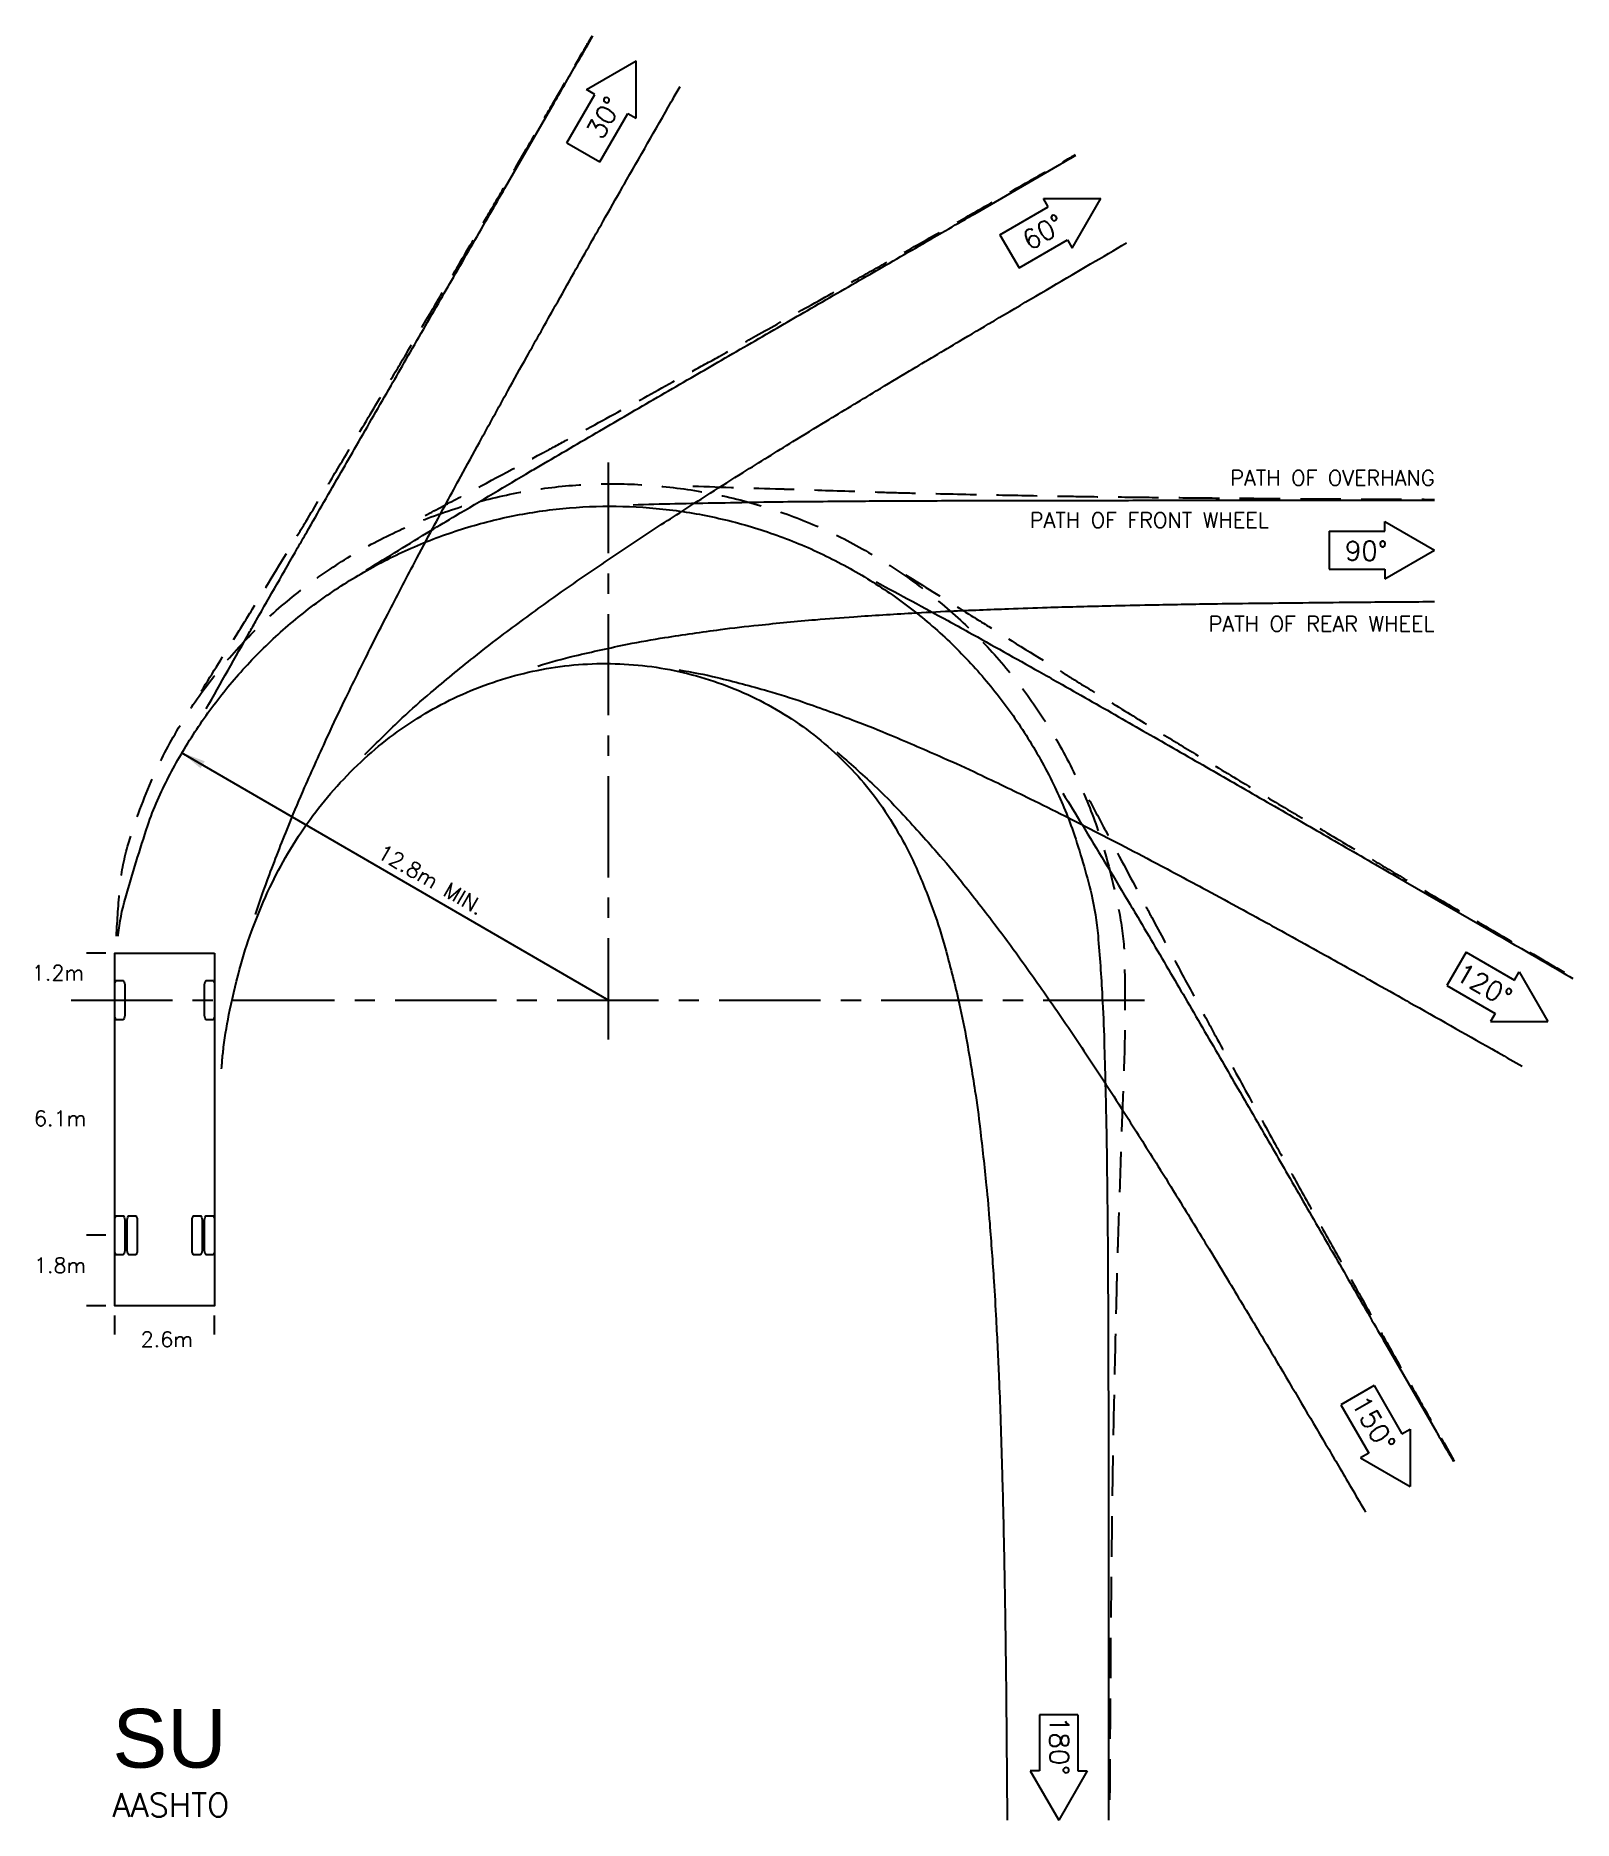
# Model space of a CAD drawing. Extents: x -14.8 to 25, y -21.3 to 25.
import ezdxf
from ezdxf.enums import TextEntityAlignment as Align

# ---------------------------------------------------------------- set-up
doc = ezdxf.new("R2010")
doc.units = 0
doc.header["$LTSCALE"] = 2.1
doc.header["$MEASUREMENT"] = 0
doc.linetypes.add('CENTER', pattern=[2, 1.25, -0.25, 0.25, -0.25])
doc.linetypes.add('DASHED', pattern=[0.75, 0.5, -0.25])
for name, color, linetype in [('DIMS', 1, 'CONTINUOUS'), ('OVERHANG', 2, 'DASHED'), ('TEXT', 4, 'CONTINUOUS'), ('VEHICLE', 7, 'CONTINUOUS'), ('WHEELS', 3, 'CONTINUOUS')]:
    doc.layers.add(name, color=color, linetype=linetype)
doc.styles.add('SANSSERIF', font='SAS_____.pfb', dxfattribs={"height": 2})
doc.styles.get("Standard").update_dxf_attribs({"font": 'ROMANS.shx', "height": 2})

msp = doc.modelspace()

# ---------------------------------------------------------------- linework, layer by layer
at = {"layer": 'DIMS', "linetype": 'CENTER'}
for p, q in [((0, -1.018), (0, 13.934)), ((-13.929, 0), (13.929, 0))]:
    msp.add_line(p, q, dxfattribs=at)
at = {"layer": 'DIMS'}
for p, q in [((-11.073, 6.421), (0, 0)), ((-13.032, 1.219), (-13.528, 1.219)), ((-13.032, -6.095), (-13.528, -6.095)), ((-13.032, -7.924), (-13.528, -7.924)), ((-12.8, -8.667), (-12.8, -8.171)), ((-10.21, -8.667), (-10.21, -8.171))]:
    msp.add_line(p, q, dxfattribs=at)
msp.add_solid([(-10.573, 6.008), (-10.466, 6.192), (-11.073, 6.421)], dxfattribs=at)
at = {"layer": 'OVERHANG', "flags": 128}
for points in [[(-10.557, 8.007, -0.00157), (-9.655, 9.45, 0.003168), (-9.21, 10.166, 0.000277), (-8.14, 11.917, 0.001157), (-7.885, 12.337, 0.000512), (-7.164, 13.533, 0.000623), (-6.574, 14.516, 0.000437), (-5.779, 15.849, 0.000684), (-5.273, 16.701, 0.000485), (-4.598, 17.843, 0.000529), (-3.982, 18.892, 0.000223), (-3.192, 20.239, 0.000355), (-2.697, 21.086, 0.000138), (-1.944, 22.379, 0.000197), (-1.417, 23.283, 0.000095), (-0.632, 24.634, 0.000068), (-0.421, 24.998, 0.000085)], [(-4.755, 12.558, 0.000949), (-3.831, 13.049, 0.000045), (-1.703, 14.184, 0.000836), (-1.589, 14.245, 0.001324), (-0.955, 14.588, 0.000525), (0.642, 15.461, 0.000431), (2.13, 16.277, 0.000868), (2.868, 16.685, 0.000905), (3.82, 17.215, 0.00068), (5.085, 17.924, 0.000316), (6.476, 18.708, 0.000535), (7.296, 19.172, 0.000289), (8.56, 19.89, 0.000387), (9.504, 20.428, 0.000151), (10.808, 21.173, 0.000219), (11.709, 21.688, 0.00003), (12.106, 21.916, 0.000166)], [(-12.754, 1.661, -0.008207), (-12.666, 2.914, -0.05023), (-12.464, 3.98, -0.030269), (-11.851, 5.669, -0.02942), (-11.19, 6.977, -0.030121), (-10.398, 8.169, -0.027878), (-9.46, 9.277, -0.027845), (-8.404, 10.275, -0.027164), (-7.218, 11.171, -0.028339), (-5.993, 11.898, -0.028113), (-4.68, 12.49, -0.027461), (-3.278, 12.942, -0.027042), (-1.826, 13.241, -0.027953), (-0.399, 13.374, -0.027595), (1.032, 13.348, -0.026605), (2.505, 13.161, -0.027172), (3.956, 12.815, -0.028435), (5.298, 12.332, -0.028285), (6.58, 11.699, -0.027155), (7.834, 10.897, -0.026328), (8.988, 9.97, -0.02712), (10.006, 8.956, -0.027858), (10.915, 7.827, -0.027482), (11.704, 6.587, -0.027451), (12.374, 5.226, -0.029682), (12.846, 3.905, -0.025218), (13.264, 2.143, -0.041134), (13.376, 1.037, -0.005469), (13.387, -0.526, -0.007938), (13.366, -1.602, -0.000318), (13.303, -3.345, 0.000694), (13.275, -4.142, 0.000128), (13.201, -6.345, 0.000837), (13.191, -6.682, 0.001324), (13.171, -7.403, 0.000525), (13.128, -9.221, 0.000431), (13.091, -10.919, 0.000869), (13.075, -11.761, 0.000906), (13.058, -12.85, 0.00068), (13.04, -14.301, 0.000316), (13.023, -15.918, 0.000555), (13.015, -16.84, 0.00027), (13.005, -18.214, 0.000318), (12.998, -19.38, 0.000166), (12.99, -21.012, 0.000086), (12.989, -21.259, 0.000128)], [(2.19, 13.322, -0.000024), (4.468, 13.251, -0.000207), (4.73, 13.243, -0.000475), (6.327, 13.19, 0.000806), (7.27, 13.16, 0.001756), (8.059, 13.139, 0.000792), (9.809, 13.1, 0.000537), (11.42, 13.069, 0.000932), (12.349, 13.054, 0.000603), (13.621, 13.037, 0.000606), (14.889, 13.023, 0.000255), (16.416, 13.009, 0.000385), (17.428, 13.001, 0.000262), (18.983, 12.991, 0.000413), (19.968, 12.986, 0.000173), (21.309, 12.98, 0.000018), (21.416, 12.98, 0.000075)], [(7.698, 11.027, -0.000028), (9.112, 10.147, 0.000054), (9.858, 9.683, 0.000002), (11.762, 8.499, 0.000018), (12.018, 8.339, 0.000971), (13.011, 7.725, 0.000824), (14.184, 7.005, 0.001218), (15.139, 6.423, 0.000957), (16.36, 5.688, 0.000506), (17.605, 4.942, 0.000672), (18.543, 4.384, 0.000407), (19.846, 3.612, 0.0006), (20.731, 3.089, 0.000286), (21.923, 2.39, 0.00034), (22.925, 1.803, 0.000174), (24.329, 0.982, 0.000282), (25.011, 0.585, 0.00014)], [(12.456, 5.195, -0.000458), (12.889, 4.385, -0.000051), (13.827, 2.622, 0.000188), (14.084, 2.139, 0.000663), (14.749, 0.896, 0.000823), (15.287, -0.103, 0.00129), (15.733, -0.923, 0.000748), (16.508, -2.333, 0.000521), (17.283, -3.735, 0.000886), (17.741, -4.558, 0.000587), (18.363, -5.669, 0.000588), (18.986, -6.775, 0.000252), (19.739, -8.106, 0.00038), (20.239, -8.988, 0.00025), (21.004, -10.333, 0.000389), (21.498, -11.197, 0.000105), (21.927, -11.948, 0.000191)]]:
    msp.add_lwpolyline(points, format="xyb", dxfattribs=at)
at = {"layer": 'TEXT'}
for p, q in [((-0.573, 23.6), (0.714, 24.343)), ((0.714, 22.857), (0.714, 24.343)), ((-0.358, 23.476), (-0.573, 23.6)), ((-1.083, 22.221), (-0.358, 23.476)), ((-0.225, 21.726), (0.5, 22.981)), ((0.5, 22.981), (0.714, 22.857)), ((-1.083, 22.221), (-0.225, 21.726)), ((10.147, 19.837), (11.402, 20.561)), ((11.402, 20.561), (11.278, 20.776)), ((11.278, 20.776), (12.764, 20.776)), ((12.021, 19.489), (12.764, 20.776)), ((10.147, 19.837), (10.642, 18.979)), ((10.642, 18.979), (11.897, 19.703)), ((11.897, 19.703), (12.021, 19.489)), ((18.68, 12.157), (18.68, 11.166)), ((18.68, 12.157), (20.129, 12.157)), ((20.129, 12.157), (20.129, 12.404)), ((20.129, 12.404), (21.416, 11.661)), ((20.129, 10.918), (21.416, 11.661)), ((18.68, 11.166), (20.129, 11.166)), ((20.129, 11.166), (20.129, 10.918)), ((22.23, 1.239), (21.734, 0.381)), ((22.23, 1.239), (23.484, 0.514)), ((23.484, 0.514), (23.608, 0.729)), ((23.608, 0.729), (24.351, -0.558)), ((21.734, 0.381), (22.989, -0.343)), ((22.989, -0.343), (22.865, -0.558)), ((22.865, -0.558), (24.351, -0.558)), ((19.845, -9.991), (18.987, -10.486)), ((19.845, -9.991), (20.569, -11.246)), ((18.987, -10.486), (19.712, -11.741)), ((20.569, -11.246), (20.784, -11.122)), ((20.784, -11.122), (20.784, -12.608)), ((19.712, -11.741), (19.497, -11.865)), ((19.497, -11.865), (20.784, -12.608)), ((12.165, -18.524), (11.174, -18.524)), ((11.174, -18.524), (11.174, -19.973)), ((12.165, -18.524), (12.165, -19.973)), ((11.174, -19.973), (10.927, -19.973)), ((10.927, -19.973), (11.67, -21.259)), ((12.412, -19.973), (11.67, -21.259)), ((12.165, -19.973), (12.412, -19.973))]:
    msp.add_line(p, q, dxfattribs=at)
at = {"layer": 'VEHICLE'}
msp.add_lwpolyline([(-10.21, 1.219), (-10.21, -7.924), (-12.8, -7.924), (-12.8, 1.219)], close=True, dxfattribs=at)
for points in [[(-12.536, -0.366, -0.14), (-12.569, -0.502, -0.24), (-12.587, -0.508), (-12.749, -0.508, -0.24), (-12.768, -0.502, -0.14), (-12.8, -0.366), (-12.8, 0.366, -0.14), (-12.768, 0.502, -0.24), (-12.749, 0.508), (-12.587, 0.508, -0.24), (-12.569, 0.502, -0.14), (-12.536, 0.366)], [(-10.21, -0.366, -0.14), (-10.242, -0.502, -0.24), (-10.261, -0.508), (-10.423, -0.508, -0.24), (-10.441, -0.502, -0.14), (-10.474, -0.366), (-10.474, 0.366, -0.14), (-10.441, 0.502, -0.24), (-10.423, 0.508), (-10.261, 0.508, -0.24), (-10.242, 0.502, -0.14), (-10.21, 0.366)], [(-12.8, -5.73, -0.14), (-12.768, -5.594, -0.24), (-12.749, -5.588), (-12.587, -5.588, -0.24), (-12.569, -5.594, -0.14), (-12.536, -5.73), (-12.536, -6.461, -0.14), (-12.569, -6.597, -0.24), (-12.587, -6.603), (-12.749, -6.603, -0.24), (-12.768, -6.597, -0.14), (-12.8, -6.461)], [(-12.479, -5.73, -0.14), (-12.446, -5.594, -0.24), (-12.428, -5.588), (-12.265, -5.588, -0.24), (-12.247, -5.594, -0.14), (-12.215, -5.73), (-12.215, -6.461, -0.14), (-12.247, -6.597, -0.24), (-12.265, -6.603), (-12.428, -6.603, -0.24), (-12.446, -6.597, -0.14), (-12.479, -6.461)], [(-10.795, -5.73, -0.14), (-10.763, -5.594, -0.24), (-10.745, -5.588), (-10.582, -5.588, -0.24), (-10.564, -5.594, -0.14), (-10.531, -5.73), (-10.531, -6.461, -0.14), (-10.564, -6.597, -0.24), (-10.582, -6.603), (-10.745, -6.603, -0.24), (-10.763, -6.597, -0.14), (-10.795, -6.461)], [(-10.474, -5.73, -0.14), (-10.441, -5.594, -0.24), (-10.423, -5.588), (-10.261, -5.588, -0.24), (-10.242, -5.594, -0.14), (-10.21, -5.73), (-10.21, -6.461, -0.14), (-10.242, -6.597, -0.24), (-10.261, -6.603), (-10.423, -6.603, -0.24), (-10.441, -6.597, -0.14), (-10.474, -6.461)]]:
    msp.add_lwpolyline(points, format="xyb", close=True, dxfattribs=at)
at = {"layer": 'WHEELS', "flags": 128}
for points in [[(-10.427, 7.549, -0.000178), (-9.296, 9.552, -0.001163), (-9.122, 9.859, -0.000106), (-8.058, 11.72, -0.000478), (-7.822, 12.131, -0.000095), (-6.928, 13.687, -0.000213), (-6.53, 14.379, -0.000041), (-5.637, 15.928, -0.000094), (-5.244, 16.611, -0.000018), (-4.353, 18.156, -0.000041), (-3.963, 18.832, -0.000008), (-3.073, 20.374, -0.000018), (-2.684, 21.047), (-1.408, 23.257, -0.000009), (-1.103, 23.786, -0.000004), (-0.408, 24.99)], [(-9.149, 2.219, -0.012285), (-8.79, 3.245, -0.005663), (-8.264, 4.592, -0.008233), (-7.877, 5.509, -0.003673), (-7.267, 6.862, -0.005464), (-6.84, 7.763, -0.002409), (-6.176, 9.112, -0.003615), (-5.723, 10.005, -0.001584), (-5.023, 11.348, -0.002387), (-4.552, 12.235, -0.001043), (-3.829, 13.574, -0.001577), (-3.347, 14.457, -0.000685), (-2.609, 15.793, -0.001039), (-2.119, 16.672, -0.000448), (-1.378, 17.994, -0.00068), (-0.889, 18.862, -0.000302), (-0.137, 20.19, -0.000454), (0.366, 21.074, -0.000199), (0.403, 21.139, -0.000006), (1.627, 23.283, -0.000424), (1.657, 23.337, -0.000066), (1.856, 23.684)], [(-6.279, 11.144, -0.001137), (-4.611, 12.166, -0.002939), (-3.962, 12.555, -0.000217), (-2.018, 13.707, -0.001226), (-1.673, 13.91, -0.000258), (-0.123, 14.816, -0.000561), (0.59, 15.231, -0.000112), (2.14, 16.131, -0.000251), (2.833, 16.533, -0.000049), (4.38, 17.428, -0.000111), (5.063, 17.823, -0.000021), (6.605, 18.714, -0.000049), (7.282, 19.105, -0.000009), (8.822, 19.995, -0.000021), (9.495, 20.383), (11.703, 21.659, -0.000011), (11.759, 21.691, -0.000002), (12.116, 21.897)], [(-6.316, 6.364, -0.009707), (-5.344, 7.313, -0.013323), (-4.605, 7.971, -0.006143), (-3.494, 8.885, -0.00893), (-2.711, 9.49, -0.004002), (-1.52, 10.363, -0.005936), (-0.706, 10.935, -0.002624), (0.534, 11.775, -0.00393), (1.37, 12.325, -0.001725), (2.64, 13.141, -0.002598), (3.489, 13.676, -0.001136), (4.779, 14.476, -0.001717), (5.636, 15, -0.000748), (6.94, 15.789, -0.001132), (7.802, 16.307, -0.00049), (9.103, 17.082, -0.000743), (9.962, 17.59, -0.00033), (9.996, 17.611, -0.000005), (12.153, 18.88, -0.000706), (12.497, 19.082, -0.000262), (13.428, 19.625)], [(0.636, 12.837, -0.00524), (1.722, 12.869, -0.000341), (4.031, 12.912, -0.002047), (4.415, 12.918, -0.00041), (6.259, 12.934, -0.000944), (7.06, 12.939, -0.000195), (8.855, 12.947, -0.000428), (9.671, 12.949, -0.000085), (11.461, 12.952, -0.000191), (12.257, 12.953, -0.000037), (14.042, 12.955, -0.000084), (14.828, 12.955, -0.000016), (16.609, 12.956, -0.000037), (17.388, 12.956), (19.942, 12.956, -0.000019), (20.337, 12.956, -0.000007), (21.416, 12.956)], [(-12.713, 1.661, -0.000529), (-12.709, 1.694, -0.043235), (-12.522, 2.646, -0.009165), (-11.943, 4.523, -0.025805), (-11.692, 5.174, -0.026366), (-11.079, 6.37, -0.025942), (-10.333, 7.514, -0.026701), (-9.477, 8.566, -0.026267), (-8.498, 9.538, -0.026914), (-7.43, 10.393, -0.026569), (-6.263, 11.139, -0.02706), (-5.032, 11.751, -0.026806), (-3.729, 12.232, -0.027163), (-2.39, 12.568, -0.026981), (-1.014, 12.758, -0.027235), (0.37, 12.798, -0.027107), (1.756, 12.687, -0.027287), (3.118, 12.428, -0.027197), (4.448, 12.02, -0.027324), (5.723, 11.471, -0.02726), (6.934, 10.785, -0.027349), (8.061, 9.973, -0.027305), (9.094, 9.041, -0.027368), (10.018, 8.002, -0.027337), (10.825, 6.868, -0.02738), (11.536, 5.592, -0.030258), (12.043, 4.371, -0.024491), (12.518, 2.743, -0.038187), (12.69, 1.668, -0.00602), (12.801, 0.096, -0.008136), (12.85, -1.069, -0.000578), (12.905, -3.304, -0.002705), (12.914, -3.781, -0.000452), (12.936, -5.725, -0.001227), (12.942, -6.441, -0.000258), (12.952, -8.237, -0.000561), (12.955, -9.062, -0.000112), (12.959, -10.854, -0.000251), (12.96, -11.655, -0.000049), (12.962, -13.442, -0.000111), (12.963, -14.231, -0.000021), (12.964, -16.014, -0.000049), (12.964, -16.794), (12.964, -19.35, -0.000025), (12.964, -19.922, -0.000011), (12.965, -21.259)], [(6.938, 10.841, -0.00091), (8.799, 9.836, -0.003159), (9.333, 9.541, -0.000378), (11.162, 8.517, -0.001382), (11.662, 8.234, -0.000293), (13.225, 7.345, -0.000635), (13.946, 6.932, -0.000128), (15.503, 6.039, -0.000285), (16.201, 5.638, -0.000056), (17.752, 4.744, -0.000126), (18.437, 4.35, -0.000024), (19.984, 3.458, -0.000055), (20.662, 3.067), (22.879, 1.787, -0.000029), (23.575, 1.386, -0.000014), (24.999, 0.564)], [(-1.832, 8.659, -0.017168), (-0.868, 8.924, -0.008234), (0.494, 9.224, -0.011651), (1.464, 9.398, -0.005308), (2.903, 9.605, -0.007781), (3.888, 9.721, -0.003467), (5.366, 9.861, -0.005164), (6.361, 9.938, -0.002276), (7.861, 10.032, -0.003417), (8.861, 10.083, -0.001498), (10.373, 10.145, -0.00226), (11.376, 10.179, -0.000984), (12.896, 10.22, -0.001491), (13.9, 10.242, -0.000642), (15.411, 10.269, -0.000976), (16.405, 10.284, -0.000433), (16.436, 10.284, -0.000005), (18.938, 10.312, -0.000931), (19.761, 10.319, -0.000463), (21.416, 10.33)], [(-10.031, -1.778, -0.000183), (-10.014, -1.582, -0.010071), (-9.976, -1.223, -0.020217), (-9.813, -0.255, -0.016129), (-9.521, 0.941, -0.022152), (-9.21, 1.894, -0.019914), (-8.776, 2.921, -0.023642), (-8.31, 3.801, -0.022354), (-7.734, 4.682, -0.024732), (-7.121, 5.45, -0.023962), (-6.415, 6.178, -0.025515), (-5.673, 6.805, -0.025039), (-4.856, 7.364, -0.026073), (-4.011, 7.823, -0.02577), (-3.113, 8.197, -0.026468), (-2.197, 8.47, -0.026271), (-1.252, 8.647, -0.026747), (-0.305, 8.721, -0.026617), (0.649, 8.694, -0.026944), (1.587, 8.567, -0.026856), (2.508, 8.338, -0.027083), (3.394, 8.014, -0.027023), (4.242, 7.595, -0.02718), (5.039, 7.088, -0.027308), (5.772, 6.499, -0.02708), (6.469, 5.802, -0.029832), (7.027, 5.102, -0.024005), (7.568, 4.247, -0.026248), (7.981, 3.42, -0.016188), (8.426, 2.304, -0.019487), (8.729, 1.352, -0.009569), (9.066, 0.028, -0.013325), (9.265, -0.933, -0.006144), (9.501, -2.352, -0.008932), (9.633, -3.332, -0.004003), (9.794, -4.8, -0.005937), (9.882, -5.791, -0.002624), (9.99, -7.286, -0.003931), (10.048, -8.284, -0.001726), (10.12, -9.793, -0.002601), (10.159, -10.795, -0.001134), (10.206, -12.313, -0.001715), (10.232, -13.317, -0.000741), (10.263, -14.826, -0.001124), (10.28, -15.822, -0.000501), (10.301, -17.345, -0.000751), (10.312, -18.361, -0.000329), (10.313, -18.516, -0.000021), (10.333, -20.903, -0.00069), (10.333, -20.943, -0.000087), (10.335, -21.259)], [(1.826, 8.558, -0.020634), (2.816, 8.362, -0.010285), (4.123, 8.018, -0.014177), (5.059, 7.722, -0.006574), (6.405, 7.234, -0.009518), (7.323, 6.867, -0.004275), (8.677, 6.283, -0.006329), (9.582, 5.869, -0.002799), (10.932, 5.221, -0.00419), (11.828, 4.776, -0.001839), (13.174, 4.087, -0.002772), (14.062, 3.622, -0.001207), (15.404, 2.906, -0.001828), (16.287, 2.428, -0.000787), (17.612, 1.701, -0.001197), (18.482, 1.219, -0.00053), (19.81, 0.478, -0.000797), (20.692, -0.017, -0.000349), (20.751, -0.051, -0.00001), (22.898, -1.265, -0.000747), (23.064, -1.359, -0.000199), (23.684, -1.713)], [(5.921, 6.426, -0.012788), (6.884, 5.567, -0.016759), (7.579, 4.87, -0.007955), (8.519, 3.827, -0.011333), (9.15, 3.071, -0.005147), (10.048, 1.921, -0.007561), (10.638, 1.122, -0.003362), (11.498, -0.094, -0.005013), (12.06, -0.919, -0.002206), (12.891, -2.175, -0.003315), (13.434, -3.017, -0.001451), (14.244, -4.299, -0.002192), (14.774, -5.152, -0.000953), (15.571, -6.451, -0.001445), (16.092, -7.311, -0.000621), (16.871, -8.607, -0.000945), (17.38, -9.461, -0.000419), (17.4, -9.495, -0.000007), (18.67, -11.642, -0.000899), (18.959, -12.133, -0.000387), (19.628, -13.275)], [(11.78, 5.361, -0.004438), (12.275, 4.556, -0.000356), (13.444, 2.611, -0.00191), (13.661, 2.247, -0.000421), (14.573, 0.699, -0.000894), (15.001, -0.033, -0.000183), (15.906, -1.586, -0.000404), (16.315, -2.29, -0.00008), (17.213, -3.841, -0.00018), (17.612, -4.53, -0.000035), (18.507, -6.077, -0.000079), (18.9, -6.757, -0.000015), (19.792, -8.301, -0.000035), (20.182, -8.976), (21.46, -11.189, -0.000018), (21.552, -11.348, -0.000005), (21.905, -11.96)]]:
    msp.add_lwpolyline(points, format="xyb", dxfattribs=at)

# ---------------------------------------------------------------- texts
at = {"layer": 'TEXT'}
for s, height, rotation, p in [('30%%d', 0.4952, 60, (-0.172, 22.272)), ('60%%d', 0.4952, 30, (10.916, 19.419)), ('12.8m MIN.', 0.3962, 330, (-6.027, 3.716)), ('120%%d', 0.4952, 330, (21.913, 0.56)), ('150%%d', 0.4952, 300, (19.235, -10.437)), ('180%%d', 0.4952, 270, (11.437, -18.559))]:
    msp.add_text(s, height=height, rotation=rotation, dxfattribs=at).set_placement(p)
for s, height, p in [('PATH OF OVERHANG', 0.39619, (21.416, 13.336)), ('PATH OF FRONT WHEEL', 0.39619, (17.12, 12.243)), ('PATH OF REAR WHEEL', 0.39619, (21.416, 9.554)), ('1.2m', 0.3962, (-13.592, 0.509)), ('6.1m', 0.3962, (-13.535, -3.263)), ('1.8m', 0.3962, (-13.538, -7.072)), ('2.6m', 0.3962, (-10.77, -8.99))]:
    msp.add_text(s, height=height, dxfattribs=at).set_placement(p, align=Align.RIGHT)
for s, height, p in [('90%%d', 0.4952, (19.092, 11.399)), ('AASHTO', 0.6095, (-12.858, -21.168))]:
    msp.add_text(s, height=height, dxfattribs=at).set_placement(p)
at = {"layer": 'TEXT', "style": 'SANSSERIF'}
msp.add_text('SU', height=1.5238, dxfattribs=at).set_placement((-12.858, -19.895))

doc.saveas('drawing.dxf')
